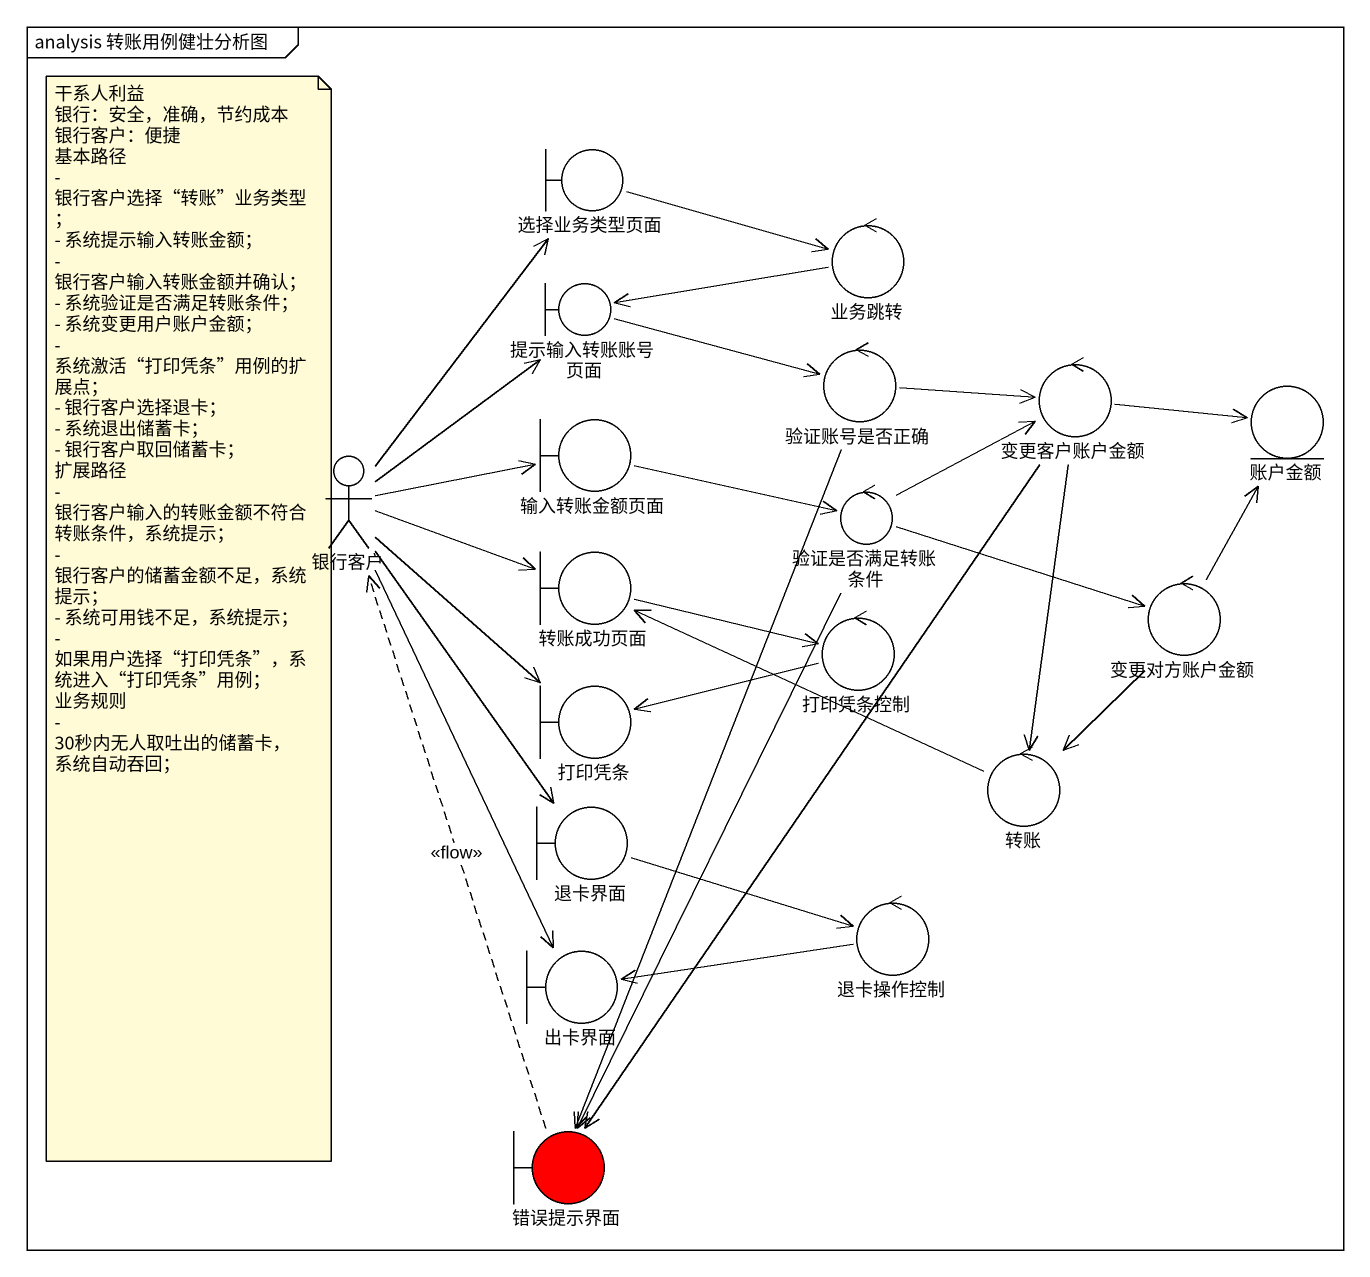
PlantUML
@startuml
mainframe analysis 转账用例健壮分析图
boundary 选择业务类型页面
control 业务跳转
boundary 提示输入转账账号页面
control 验证账号是否正确
control 变更客户账户金额
boundary 输入转账金额页面
entity 账户金额
actor 银行客户
control 验证是否满足转账条件
boundary 转账成功页面
control 变更对方账户金额
control 打印凭条控制
boundary 打印凭条
boundary 退卡界面
control 转账
boundary 出卡界面
control 退卡操作控制
boundary 错误提示界面 #FF0000
选择业务类型页面 -right-> 业务跳转
业务跳转 -left-> 提示输入转账账号页面
提示输入转账账号页面 -right-> 验证账号是否正确
验证账号是否正确 -right-> 变更客户账户金额
验证账号是否正确 --> 错误提示界面
变更客户账户金额 -right-> 账户金额
变更客户账户金额 --> 转账
变更客户账户金额 --> 错误提示界面
输入转账金额页面 -right-> 验证是否满足转账条件
银行客户 -up-> 选择业务类型页面
银行客户 -up-> 提示输入转账账号页面
银行客户 -right-> 输入转账金额页面
银行客户 -right-> 转账成功页面
银行客户 --> 打印凭条
银行客户 --> 退卡界面
银行客户 --> 出卡界面
验证是否满足转账条件 -up-> 变更客户账户金额
验证是否满足转账条件 -right-> 变更对方账户金额
验证是否满足转账条件 --> 错误提示界面
转账成功页面 -right-> 打印凭条控制
变更对方账户金额 -up-> 账户金额
变更对方账户金额 --> 转账
打印凭条控制 -left-> 打印凭条
退卡界面 -right-> 退卡操作控制
转账 -left-> 转账成功页面
退卡操作控制 -left-> 出卡界面
错误提示界面 .up.> 银行客户 : <<flow>>
note as N1
  干系人利益
  银行：安全，准确，节约成本
  银行客户：便捷
  基本路径
  - 银行客户选择“转账”业务类型；
  - 系统提示输入转账金额；
  - 银行客户输入转账金额并确认；
  - 系统验证是否满足转账条件；
  - 系统变更用户账户金额；
  - 系统激活“打印凭条”用例的扩展点；
  - 银行客户选择退卡；
  - 系统退出储蓄卡；
  - 银行客户取回储蓄卡；
  扩展路径
  - 银行客户输入的转账金额不符合转账条件，系统提示；
  - 银行客户的储蓄金额不足，系统提示；
  - 系统可用钱不足，系统提示；
  - 如果用户选择“打印凭条”，系统进入“打印凭条”用例；
  业务规则
  - 30秒内无人取吐出的储蓄卡，系统自动吞回；
end note
@enduml
